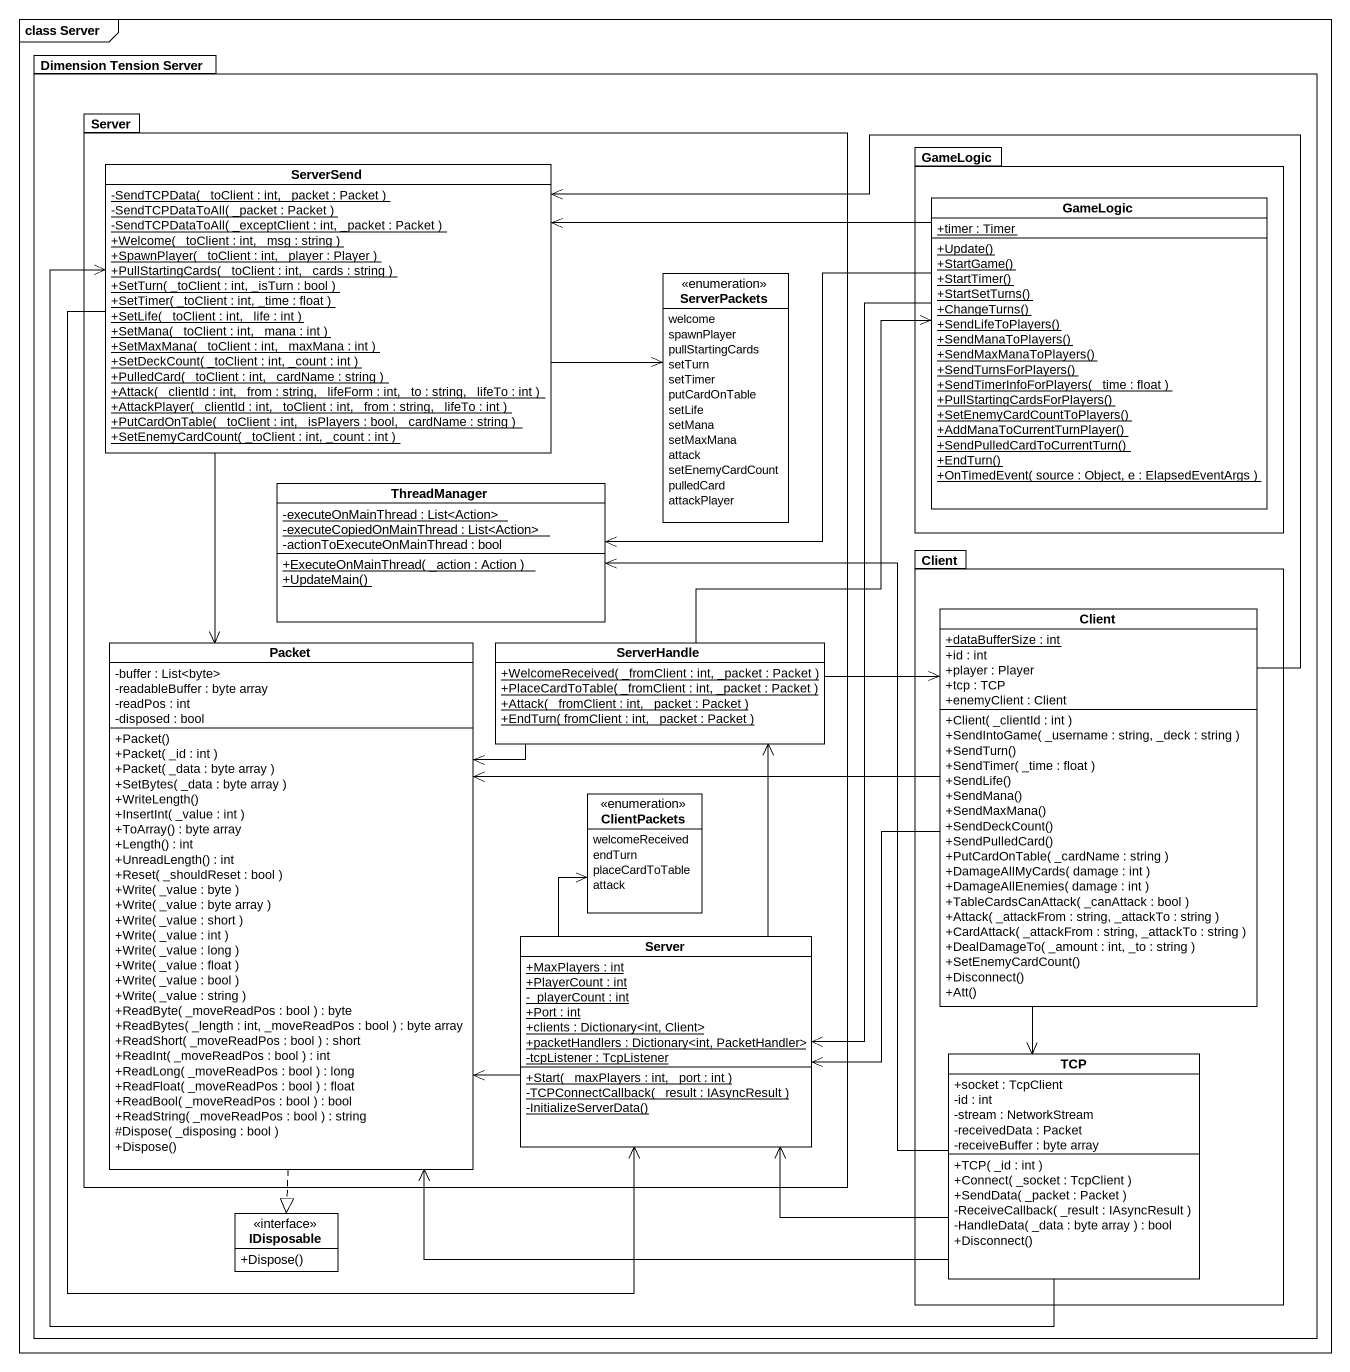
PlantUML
@startuml
mainframe class Server
hide circle
hide empty members
skinparam classAttributeIconSize 0
package "Dimension Tension Server" as Dimension_Tension_Server {
  package Server {
    class ServerSend {
      {static} -SendTCPData( _toClient : int, _packet : Packet )
      {static} -SendTCPDataToAll( _packet : Packet )
      {static} -SendTCPDataToAll( _exceptClient : int, _packet : Packet )
      {static} +Welcome( _toClient : int, _msg : string )
      {static} +SpawnPlayer( _toClient : int, _player : Player )
      {static} +PullStartingCards( _toClient : int, _cards : string )
      {static} +SetTurn( _toClient : int, _isTurn : bool )
      {static} +SetTimer( _toClient : int, _time : float )
      {static} +SetLife( _toClient : int, _life : int )
      {static} +SetMana( _toClient : int, _mana : int )
      {static} +SetMaxMana( _toClient : int, _maxMana : int )
      {static} +SetDeckCount( _toClient : int, _count : int )
      {static} +PulledCard( _toClient : int, _cardName : string )
      {static} +Attack( _clientId : int, _from : string, _lifeForm : int, _to : string, _lifeTo : int )
      {static} +AttackPlayer( _clientId : int, _toClient : int, _from : string, _lifeTo : int )
      {static} +PutCardOnTable( _toClient : int, _isPlayers : bool, _cardName : string )
      {static} +SetEnemyCardCount( _toClient : int, _count : int )
    }
    enum ServerPackets {
      welcome
      spawnPlayer
      pullStartingCards
      setTurn
      setTimer
      putCardOnTable
      setLife
      setMana
      setMaxMana
      attack
      setEnemyCardCount
      pulledCard
      attackPlayer
    }
    class ThreadManager {
      {static} -executeOnMainThread : List<Action>
      {static} -executeCopiedOnMainThread : List<Action>
      -actionToExecuteOnMainThread : bool
      {static} +ExecuteOnMainThread( _action : Action )
      {static} +UpdateMain()
    }
    class Packet {
      -buffer : List<byte>
      -readableBuffer : byte array
      -readPos : int
      -disposed : bool
      +Packet()
      +Packet( _id : int )
      +Packet( _data : byte array )
      +SetBytes( _data : byte array )
      +WriteLength()
      +InsertInt( _value : int )
      +ToArray() : byte array
      +Length() : int
      +UnreadLength() : int
      +Reset( _shouldReset : bool )
      +Write( _value : byte )
      +Write( _value : byte array )
      +Write( _value : short )
      +Write( _value : int )
      +Write( _value : long )
      +Write( _value : float )
      +Write( _value : bool )
      +Write( _value : string )
      +ReadByte( _moveReadPos : bool ) : byte
      +ReadBytes( _length : int, _moveReadPos : bool ) : byte array
      +ReadShort( _moveReadPos : bool ) : short
      +ReadInt( _moveReadPos : bool ) : int
      +ReadLong( _moveReadPos : bool ) : long
      +ReadFloat( _moveReadPos : bool ) : float
      +ReadBool( _moveReadPos : bool ) : bool
      +ReadString( _moveReadPos : bool ) : string
      #Dispose( _disposing : bool )
      +Dispose()
    }
    class ServerHandle {
      {static} +WelcomeReceived( _fromClient : int, _packet : Packet )
      {static} +PlaceCardToTable( _fromClient : int, _packet : Packet )
      {static} +Attack( _fromClient : int, _packet : Packet )
      {static} +EndTurn( fromClient : int, _packet : Packet )
    }
    enum ClientPackets {
      welcomeReceived
      endTurn
      placeCardToTable
      attack
    }
    class "Server" as Server_2 {
      {static} +MaxPlayers : int
      {static} +PlayerCount : int
      {static} -_playerCount : int
      {static} +Port : int
      {static} +clients : Dictionary<int, Client>
      {static} +packetHandlers : Dictionary<int, PacketHandler>
      {static} -tcpListener : TcpListener
      {static} +Start( _maxPlayers : int, _port : int )
      {static} -TCPConnectCallback( _result : IAsyncResult )
      {static} -InitializeServerData()
    }
  }
  package GameLogic {
    class "GameLogic" as GameLogic_2 {
      {static} +timer : Timer
      {static} +Update()
      {static} +StartGame()
      {static} +StartTimer()
      {static} +StartSetTurns()
      {static} +ChangeTurns()
      {static} +SendLifeToPlayers()
      {static} +SendManaToPlayers()
      {static} +SendMaxManaToPlayers()
      {static} +SendTurnsForPlayers()
      {static} +SendTimerInfoForPlayers( _time : float )
      {static} +PullStartingCardsForPlayers()
      {static} +SetEnemyCardCountToPlayers()
      {static} +AddManaToCurrentTurnPlayer()
      {static} +SendPulledCardToCurrentTurn()
      {static} +EndTurn()
      {static} +OnTimedEvent( source : Object, e : ElapsedEventArgs )
    }
  }
  package Client {
    class "Client" as Client_2 {
      {static} +dataBufferSize : int
      +id : int
      +player : Player
      +tcp : TCP
      +enemyClient : Client
      +Client( _clientId : int )
      +SendIntoGame( _username : string, _deck : string )
      +SendTurn()
      +SendTimer( _time : float )
      +SendLife()
      +SendMana()
      +SendMaxMana()
      +SendDeckCount()
      +SendPulledCard()
      +PutCardOnTable( _cardName : string )
      +DamageAllMyCards( damage : int )
      +DamageAllEnemies( damage : int )
      +TableCardsCanAttack( _canAttack : bool )
      +Attack( _attackFrom : string, _attackTo : string )
      +CardAttack( _attackFrom : string, _attackTo : string )
      +DealDamageTo( _amount : int, _to : string )
      +SetEnemyCardCount()
      +Disconnect()
      +Att()
    }
    class TCP {
      +socket : TcpClient
      -id : int
      -stream : NetworkStream
      -receivedData : Packet
      -receiveBuffer : byte array
      +TCP( _id : int )
      +Connect( _socket : TcpClient )
      +SendData( _packet : Packet )
      -ReceiveCallback( _result : IAsyncResult )
      -HandleData( _data : byte array ) : bool
      +Disconnect()
    }
  }
  interface IDisposable {
    +Dispose()
  }
}
ServerSend -right-> ServerPackets
ServerSend --> Packet
ServerSend --> Server_2
GameLogic_2 -left-> ServerSend
GameLogic_2 -left-> ThreadManager
GameLogic_2 --> Server_2
Client_2 -up-> ServerSend
Client_2 -left-> Packet
Client_2 -left-> Server_2
Client_2 --> TCP
Packet ..|> IDisposable
ServerHandle -up-> GameLogic_2
ServerHandle -right-> Client_2
ServerHandle -left-> Packet
Server_2 -left-> Packet
Server_2 -up-> ServerHandle
Server_2 -up-> ClientPackets
TCP -up-> ServerSend
TCP -up-> ThreadManager
TCP -left-> Packet
TCP -left-> Server_2
@enduml
